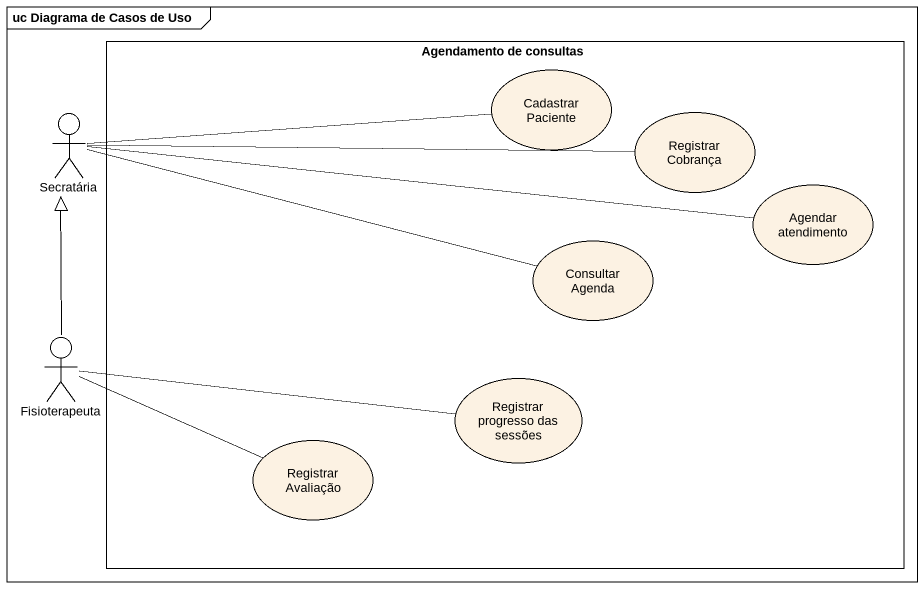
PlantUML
@startuml
mainframe uc Diagrama de Casos de Uso
rectangle "Agendamento de consultas" as Agendamento_de_consultas {
  usecase "Cadastrar Paciente" as Cadastrar_Paciente
  usecase "Registrar Cobrança" as Registrar_Cobrança
  usecase "Agendar atendimento" as Agendar_atendimento
  usecase "Consultar Agenda" as Consultar_Agenda
  usecase "Registrar progresso das sessões" as Registrar_progresso_das
  usecase "Registrar Avaliação" as Registrar_Avaliação
}
actor Secratária
actor Fisioterapeuta
Cadastrar_Paciente -left- Secratária
Registrar_Cobrança -left- Secratária
Agendar_atendimento -left- Secratária
Consultar_Agenda -left- Secratária
Fisioterapeuta -up-|> Secratária
Fisioterapeuta -right- Registrar_progresso_das
Registrar_Avaliação -left- Fisioterapeuta
@enduml
